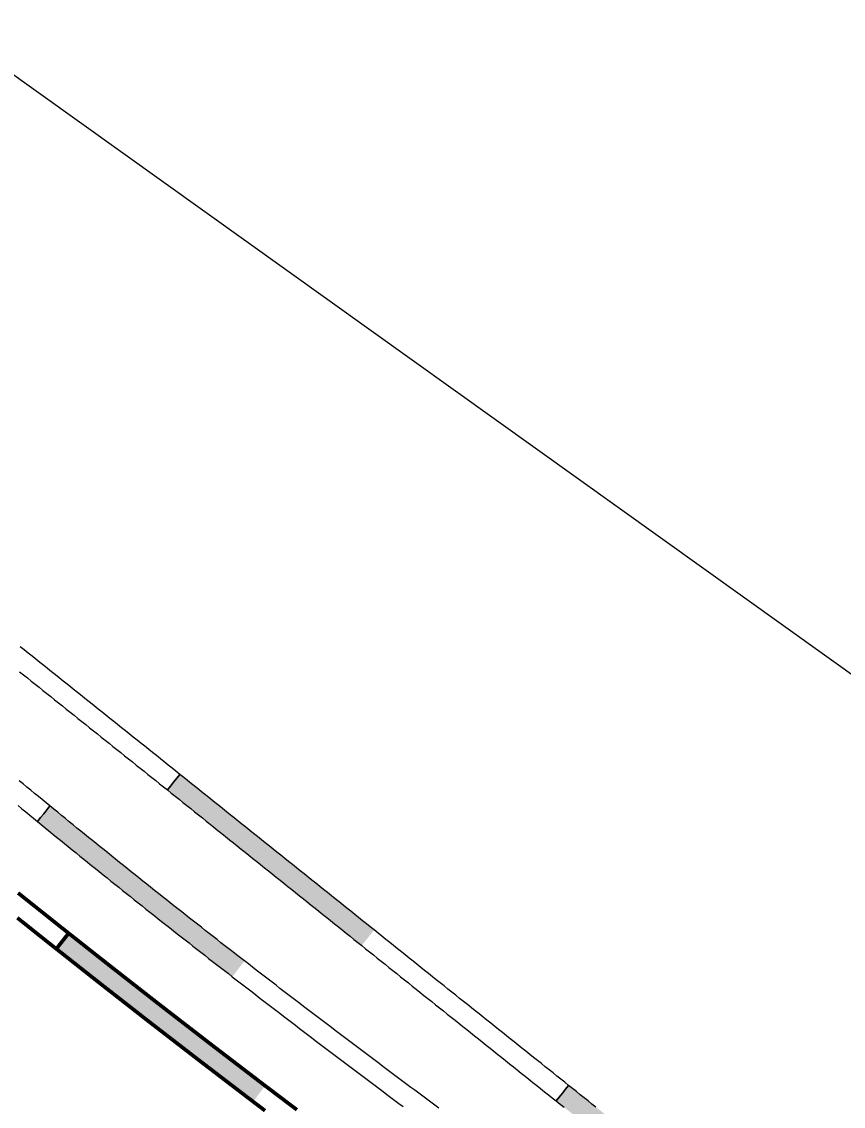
# Model space of a CAD drawing. Header units: inches. Extents: x 36473197 to 36486087, y 3899343 to 3911260.
# Drawn here: x 36482843.2 to 36482909.2, y 3905076.5 to 3905163.6 of the extents above; entities that cross this region are included whole.
import ezdxf

# ---------------------------------------------------------------- set-up
doc = ezdxf.new("R2010")
doc.units = ezdxf.units.IN
doc.header["$MEASUREMENT"] = 0
doc.layers.get('0').update_dxf_attribs({"lineweight": 0})
doc.layers.get('Defpoints').update_dxf_attribs({"lineweight": 0})
for name, color, linetype, lineweight in [('四盘区辅运巷', 7, 'Continuous', 0), ('西平正线', 7, 'Continuous', 0), ('钻孔', 7, 'Continuous', 0)]:
    doc.layers.add(name, color=color, linetype=linetype, lineweight=lineweight)
doc.styles.add('仿宋', font='simfang.ttf')
doc.linetypes.add('铁路', pattern='A,-0.01,[9,西北矿业高家堡煤矿2022年采掘接续图(2022.8.14).shx,S=1.5748e-06,R=0,X=0,Y=0.0004],-0.01,[10,西北矿业高家堡煤矿2022年采掘接续图(2022.8.14).shx,S=1.5748e-06,R=0,X=0,Y=0.0004]', length=0.02)
doc.dimstyles.get("Standard").update_dxf_attribs({"dimtxt": 30, "dimasz": 20, "dimexe": 0.18, "dimexo": 0.0625, "dimgap": 0.09, "dimtad": 1, "dimdec": 0, "dimzin": 0, "dimdsep": 46, "dimtxsty": '仿宋', "dimcen": 0.09, "dimclrd": 150, "dimclre": 150, "dimadec": 0, "dimazin": 0, "dimtfac": 1, "dimtdec": 0, "dimtofl": 0, "dimtmove": 0, "dimatfit": 3, "dimfxl": 1, "dimtolj": 1, "dimtzin": 0, "dimlwd": 0, "dimarcsym": 0})

# ---------------------------------------------------------------- blocks, each defined once
blk = doc.blocks.new('lr_block_12_1')
blk.add_hatch(color=7).paths.add_polyline_path([(162.3, 568.409), (161.985, 568.649), (161.667, 568.892), (161.349, 569.135), (161.031, 569.377), (160.713, 569.62), (160.396, 569.863), (160.078, 570.106), (159.76, 570.349), (159.442, 570.592), (159.124, 570.835), (158.807, 571.078), (158.489, 571.321), (158.171, 571.564), (157.857, 571.805), (157.54, 572.049), (157.223, 572.294), (156.907, 572.538), (156.59, 572.782), (156.273, 573.027), (155.957, 573.271), (155.64, 573.516), (155.324, 573.76), (155.007, 574.004), (154.69, 574.249), (154.374, 574.493), (154.057, 574.738), (153.745, 574.98), (153.429, 575.226), (153.114, 575.472), (152.799, 575.719), (152.484, 575.965), (152.169, 576.211), (151.853, 576.457), (151.538, 576.704), (151.223, 576.95), (150.908, 577.196), (150.593, 577.443), (150.277, 577.689), (149.962, 577.935), (149.651, 578.18), (149.337, 578.428), (149.023, 578.676), (148.709, 578.923), (148.395, 579.171), (148.081, 579.419), (147.767, 579.667), (147.453, 579.915), (147.139, 580.163), (146.825, 580.41), (146.511, 580.658), (146.263, 580.344), (146.016, 580.03), (145.768, 579.716), (145.52, 579.402), (145.834, 579.155), (146.148, 578.907), (146.462, 578.659), (146.776, 578.411), (147.09, 578.163), (147.404, 577.915), (147.718, 577.668), (148.032, 577.42), (148.346, 577.172), (148.66, 576.924), (148.977, 576.674), (149.292, 576.428), (149.607, 576.182), (149.923, 575.936), (150.238, 575.689), (150.553, 575.443), (150.868, 575.197), (151.183, 574.95), (151.499, 574.704), (151.814, 574.458), (152.129, 574.212), (152.444, 573.965), (152.759, 573.719), (153.079, 573.471), (153.396, 573.227), (153.713, 572.982), (154.029, 572.738), (154.346, 572.493), (154.663, 572.249), (154.979, 572.005), (155.296, 571.76), (155.613, 571.516), (155.929, 571.271), (156.246, 571.027), (156.562, 570.783), (156.879, 570.538), (157.199, 570.292), (157.517, 570.05), (157.835, 569.807), (158.153, 569.564), (158.471, 569.321), (158.788, 569.078), (159.106, 568.835), (159.424, 568.592), (159.742, 568.349), (160.06, 568.106), (160.377, 567.863), (160.695, 567.62), (161.013, 567.378), (161.335, 567.133), (161.576, 567.452), (161.817, 567.771), (162.059, 568.09)], flags=17)
at = {"color": 7, "const_width": 0.3}
for points in [[(146.511, 580.658), (146.197, 580.906), (145.883, 581.154), (145.573, 581.401), (145.261, 581.65), (144.948, 581.899), (144.635, 582.149), (144.322, 582.398), (144.009, 582.648), (143.697, 582.897), (143.384, 583.146), (143.071, 583.396), (142.758, 583.645), (142.446, 583.894)], [(142.387, 581.895), (142.699, 581.646), (143.012, 581.396), (143.325, 581.147), (143.638, 580.898), (143.95, 580.648), (144.263, 580.399), (144.576, 580.15), (144.892, 579.898), (145.206, 579.65), (145.52, 579.402), (145.768, 579.716), (146.016, 580.03), (146.263, 580.344), (146.511, 580.658)], [(164.852, 566.478), (164.533, 566.719), (164.214, 566.961), (163.895, 567.202), (163.576, 567.444), (163.257, 567.685), (162.938, 567.926), (162.619, 568.168), (162.3, 568.409), (161.985, 568.649), (161.667, 568.892), (161.349, 569.135), (161.031, 569.377), (160.713, 569.62), (160.396, 569.863), (160.078, 570.106), (159.76, 570.349), (159.442, 570.592), (159.124, 570.835), (158.807, 571.078), (158.489, 571.321), (158.171, 571.564), (157.857, 571.805), (157.54, 572.049), (157.223, 572.294), (156.907, 572.538), (156.59, 572.782), (156.273, 573.027), (155.957, 573.271), (155.64, 573.516), (155.324, 573.76), (155.007, 574.004), (154.69, 574.249), (154.374, 574.493), (154.057, 574.738), (153.745, 574.98), (153.429, 575.226), (153.114, 575.472), (152.799, 575.719), (152.484, 575.965), (152.169, 576.211), (151.853, 576.457), (151.538, 576.704), (151.223, 576.95), (150.908, 577.196), (150.593, 577.443), (150.277, 577.689), (149.962, 577.935), (149.651, 578.18), (149.337, 578.428), (149.023, 578.676), (148.709, 578.923), (148.395, 579.171), (148.081, 579.419), (147.767, 579.667), (147.453, 579.915), (147.139, 580.163), (146.825, 580.41), (146.511, 580.658), (146.263, 580.344), (146.016, 580.03), (145.768, 579.716), (145.52, 579.402), (145.834, 579.155), (146.148, 578.907), (146.462, 578.659), (146.776, 578.411), (147.09, 578.163), (147.404, 577.915), (147.718, 577.668), (148.032, 577.42), (148.346, 577.172), (148.66, 576.924), (148.977, 576.674), (149.292, 576.428), (149.607, 576.182), (149.923, 575.936), (150.238, 575.689), (150.553, 575.443), (150.868, 575.197), (151.183, 574.95), (151.499, 574.704), (151.814, 574.458), (152.129, 574.212), (152.444, 573.965), (152.759, 573.719), (153.079, 573.471), (153.396, 573.227), (153.713, 572.982), (154.029, 572.738), (154.346, 572.493), (154.663, 572.249), (154.979, 572.005), (155.296, 571.76), (155.613, 571.516), (155.929, 571.271), (156.246, 571.027), (156.562, 570.783), (156.879, 570.538), (157.199, 570.292), (157.517, 570.05), (157.835, 569.807), (158.153, 569.564), (158.471, 569.321), (158.788, 569.078), (159.106, 568.835), (159.424, 568.592), (159.742, 568.349), (160.06, 568.106), (160.377, 567.863), (160.695, 567.62), (161.013, 567.378), (161.335, 567.133), (161.653, 566.892), (161.972, 566.65), (162.291, 566.409)]]:
    blk.add_lwpolyline(points, dxfattribs=at)
blk = doc.blocks.new('*D204')
at = {"layer": 'Defpoints', "color": 0, "transparency": 16777216}
for p in [(36476925.515, 3911082.357), (36486060.147, 3904950.043), (36485936.086, 3904772.871)]:
    blk.add_point(p, dxfattribs=at)
at = {"layer": '四盘区辅运巷', "color": 150, "lineweight": -2, "transparency": 16777216}
for p, q in [((36476925.551, 3911082.408), (36477049.68, 3911259.676)), ((36485936.122, 3904772.922), (36486060.251, 3904950.19))]:
    blk.add_line(p, q, dxfattribs=at)
at = {"layer": '四盘区辅运巷', "color": 150, "lineweight": 0, "transparency": 16777216}
blk.add_line((36477065.959, 3911248.057), (36486043.765, 3904961.514), dxfattribs=at)
at = {"layer": '四盘区辅运巷', "color": 150, "transparency": 16777216}
for points in [[(36477067.871, 3911250.787), (36477064.047, 3911245.326), (36477049.577, 3911259.528)], [(36486045.677, 3904964.245), (36486041.853, 3904958.784), (36486060.147, 3904950.043)]]:
    blk.add_solid(points, dxfattribs=at)
at = {"layer": '四盘区辅运巷', "color": 0, "transparency": 16777216, "insert": (36481563.616, 3908117.287), "char_height": 30, "attachment_point": 5, "rotation": 324.99908, "style": '仿宋'}
blk.add_mtext('\\A1;1100', dxfattribs=at)

msp = doc.modelspace()

# ---------------------------------------------------------------- hatches: boundary and pattern name
at = {"layer": '西平正线'}
for points in [[(36482871.485, 3905090.633), (36482871.173, 3905090.883), (36482870.86, 3905091.132), (36482870.548, 3905091.382), (36482870.236, 3905091.632), (36482869.923, 3905091.882), (36482869.611, 3905092.132), (36482869.299, 3905092.382), (36482868.986, 3905092.632), (36482868.674, 3905092.882), (36482868.362, 3905093.132), (36482868.049, 3905093.382), (36482867.737, 3905093.631), (36482867.425, 3905093.881), (36482867.112, 3905094.131), (36482866.8, 3905094.381), (36482866.488, 3905094.631), (36482866.175, 3905094.881), (36482865.863, 3905095.131), (36482865.551, 3905095.381), (36482865.239, 3905095.631), (36482864.926, 3905095.881), (36482864.614, 3905096.131), (36482864.302, 3905096.381), (36482863.99, 3905096.631), (36482863.677, 3905096.881), (36482863.365, 3905097.131), (36482863.053, 3905097.381), (36482862.741, 3905097.631), (36482862.428, 3905097.881), (36482862.116, 3905098.131), (36482861.804, 3905098.381), (36482861.492, 3905098.631), (36482861.179, 3905098.881), (36482860.867, 3905099.131), (36482860.555, 3905099.381), (36482860.243, 3905099.631), (36482859.931, 3905099.881), (36482859.618, 3905100.131), (36482859.306, 3905100.381), (36482858.994, 3905100.631), (36482858.682, 3905100.881), (36482858.369, 3905101.131), (36482858.057, 3905101.381), (36482857.745, 3905101.631), (36482857.433, 3905101.881), (36482857.12, 3905102.131), (36482856.808, 3905102.381), (36482856.496, 3905102.631), (36482856.184, 3905102.881), (36482855.871, 3905103.131), (36482855.621, 3905102.819), (36482855.371, 3905102.507), (36482855.121, 3905102.194), (36482854.871, 3905101.882), (36482855.184, 3905101.632), (36482855.496, 3905101.382), (36482855.808, 3905101.132), (36482856.12, 3905100.882), (36482856.433, 3905100.632), (36482856.745, 3905100.382), (36482857.057, 3905100.132), (36482857.369, 3905099.882), (36482857.682, 3905099.632), (36482857.994, 3905099.382), (36482858.306, 3905099.132), (36482858.618, 3905098.882), (36482858.93, 3905098.632), (36482859.243, 3905098.382), (36482859.555, 3905098.132), (36482859.867, 3905097.882), (36482860.179, 3905097.632), (36482860.492, 3905097.382), (36482860.804, 3905097.132), (36482861.116, 3905096.882), (36482861.428, 3905096.632), (36482861.741, 3905096.382), (36482862.053, 3905096.132), (36482862.365, 3905095.882), (36482862.677, 3905095.632), (36482862.99, 3905095.382), (36482863.302, 3905095.132), (36482863.614, 3905094.882), (36482863.926, 3905094.632), (36482864.238, 3905094.382), (36482864.551, 3905094.131), (36482864.863, 3905093.882), (36482865.176, 3905093.632), (36482865.488, 3905093.382), (36482865.8, 3905093.132), (36482866.113, 3905092.882), (36482866.425, 3905092.632), (36482866.737, 3905092.382), (36482867.05, 3905092.132), (36482867.362, 3905091.882), (36482867.674, 3905091.632), (36482867.987, 3905091.383), (36482868.299, 3905091.133), (36482868.611, 3905090.883), (36482868.924, 3905090.633), (36482869.236, 3905090.383), (36482869.548, 3905090.133), (36482869.861, 3905089.883), (36482870.173, 3905089.633), (36482870.485, 3905089.383), (36482870.735, 3905089.696), (36482870.985, 3905090.008), (36482871.235, 3905090.32)], [(36482861.069, 3905088.149), (36482860.752, 3905088.394), (36482860.436, 3905088.638), (36482860.119, 3905088.883), (36482859.803, 3905089.127), (36482859.486, 3905089.372), (36482859.176, 3905089.614), (36482858.861, 3905089.861), (36482858.546, 3905090.108), (36482858.232, 3905090.355), (36482857.917, 3905090.602), (36482857.602, 3905090.849), (36482857.288, 3905091.096), (36482856.973, 3905091.343), (36482856.659, 3905091.59), (36482856.344, 3905091.837), (36482856.029, 3905092.084), (36482855.715, 3905092.331), (36482855.4, 3905092.578), (36482855.085, 3905092.825), (36482854.771, 3905093.072), (36482854.456, 3905093.319), (36482854.149, 3905093.562), (36482853.837, 3905093.812), (36482853.525, 3905094.063), (36482853.213, 3905094.313), (36482852.901, 3905094.563), (36482852.59, 3905094.814), (36482852.278, 3905095.064), (36482851.966, 3905095.315), (36482851.654, 3905095.565), (36482851.342, 3905095.815), (36482851.03, 3905096.066), (36482850.718, 3905096.316), (36482850.406, 3905096.566), (36482850.094, 3905096.817), (36482849.782, 3905097.067), (36482849.47, 3905097.317), (36482849.158, 3905097.568), (36482848.846, 3905097.818), (36482848.534, 3905098.069), (36482848.222, 3905098.319), (36482847.917, 3905098.566), (36482847.608, 3905098.819), (36482847.298, 3905099.073), (36482846.989, 3905099.326), (36482846.679, 3905099.579), (36482846.37, 3905099.833), (36482846.06, 3905100.086), (36482845.751, 3905100.339), (36482845.441, 3905100.593), (36482845.188, 3905100.283), (36482844.934, 3905099.974), (36482844.681, 3905099.664), (36482844.428, 3905099.355), (36482844.737, 3905099.101), (36482845.047, 3905098.848), (36482845.356, 3905098.594), (36482845.666, 3905098.341), (36482845.975, 3905098.088), (36482846.285, 3905097.834), (36482846.594, 3905097.581), (36482846.904, 3905097.328), (36482847.221, 3905097.071), (36482847.533, 3905096.821), (36482847.845, 3905096.57), (36482848.157, 3905096.32), (36482848.468, 3905096.07), (36482848.78, 3905095.819), (36482849.092, 3905095.569), (36482849.404, 3905095.319), (36482849.716, 3905095.068), (36482850.028, 3905094.818), (36482850.34, 3905094.567), (36482850.652, 3905094.317), (36482850.964, 3905094.067), (36482851.276, 3905093.816), (36482851.588, 3905093.566), (36482851.9, 3905093.316), (36482852.212, 3905093.065), (36482852.524, 3905092.815), (36482852.836, 3905092.565), (36482853.148, 3905092.314), (36482853.468, 3905092.06), (36482853.783, 3905091.813), (36482854.097, 3905091.566), (36482854.412, 3905091.319), (36482854.727, 3905091.072), (36482855.041, 3905090.825), (36482855.356, 3905090.578), (36482855.671, 3905090.331), (36482855.985, 3905090.084), (36482856.3, 3905089.837), (36482856.614, 3905089.59), (36482856.929, 3905089.343), (36482857.244, 3905089.096), (36482857.558, 3905088.849), (36482857.873, 3905088.602), (36482858.188, 3905088.355), (36482858.508, 3905088.106), (36482858.825, 3905087.861), (36482859.141, 3905087.617), (36482859.458, 3905087.372), (36482859.774, 3905087.128), (36482860.091, 3905086.883), (36482860.335, 3905087.2), (36482860.58, 3905087.516), (36482860.824, 3905087.833)], [(36482902.773, 3905065.718), (36482902.459, 3905065.967), (36482902.146, 3905066.215), (36482901.832, 3905066.463), (36482901.519, 3905066.712), (36482901.205, 3905066.96), (36482900.892, 3905067.208), (36482900.578, 3905067.457), (36482900.265, 3905067.705), (36482899.951, 3905067.953), (36482899.638, 3905068.202), (36482899.324, 3905068.45), (36482899.01, 3905068.699), (36482898.698, 3905068.946), (36482898.385, 3905069.195), (36482898.072, 3905069.444), (36482897.759, 3905069.693), (36482897.445, 3905069.942), (36482897.132, 3905070.191), (36482896.819, 3905070.439), (36482896.506, 3905070.688), (36482896.193, 3905070.937), (36482895.879, 3905071.186), (36482895.566, 3905071.435), (36482895.253, 3905071.684), (36482894.94, 3905071.932), (36482894.627, 3905072.181), (36482894.314, 3905072.43), (36482894, 3905072.679), (36482893.687, 3905072.928), (36482893.374, 3905073.177), (36482893.061, 3905073.425), (36482892.748, 3905073.674), (36482892.434, 3905073.923), (36482892.121, 3905074.172), (36482891.808, 3905074.421), (36482891.495, 3905074.67), (36482891.182, 3905074.918), (36482890.869, 3905075.167), (36482890.555, 3905075.416), (36482890.242, 3905075.665), (36482889.929, 3905075.914), (36482889.616, 3905076.163), (36482889.303, 3905076.411), (36482888.989, 3905076.66), (36482888.676, 3905076.909), (36482888.363, 3905077.158), (36482888.05, 3905077.407), (36482887.737, 3905077.656), (36482887.425, 3905077.904), (36482887.113, 3905078.153), (36482886.863, 3905077.841), (36482886.614, 3905077.528), (36482886.364, 3905077.215), (36482886.115, 3905076.903), (36482886.427, 3905076.653), (36482886.741, 3905076.403), (36482887.055, 3905076.154), (36482887.368, 3905075.905), (36482887.681, 3905075.656), (36482887.994, 3905075.408), (36482888.307, 3905075.159), (36482888.62, 3905074.91), (36482888.934, 3905074.661), (36482889.247, 3905074.412), (36482889.56, 3905074.163), (36482889.873, 3905073.915), (36482890.186, 3905073.666), (36482890.5, 3905073.417), (36482890.813, 3905073.168), (36482891.126, 3905072.919), (36482891.439, 3905072.67), (36482891.752, 3905072.422), (36482892.065, 3905072.173), (36482892.379, 3905071.924), (36482892.692, 3905071.675), (36482893.005, 3905071.426), (36482893.318, 3905071.177), (36482893.631, 3905070.929), (36482893.945, 3905070.68), (36482894.258, 3905070.431), (36482894.571, 3905070.182), (36482894.884, 3905069.933), (36482895.197, 3905069.684), (36482895.51, 3905069.436), (36482895.824, 3905069.187), (36482896.137, 3905068.938), (36482896.45, 3905068.689), (36482896.763, 3905068.44), (36482897.076, 3905068.191), (36482897.39, 3905067.943), (36482897.703, 3905067.694), (36482898.017, 3905067.444), (36482898.331, 3905067.196), (36482898.644, 3905066.948), (36482898.958, 3905066.699), (36482899.271, 3905066.451), (36482899.585, 3905066.203), (36482899.898, 3905065.954), (36482900.212, 3905065.706), (36482900.525, 3905065.457), (36482900.839, 3905065.209), (36482901.152, 3905064.961), (36482901.466, 3905064.712), (36482901.78, 3905064.464), (36482902.028, 3905064.777), (36482902.276, 3905065.091), (36482902.525, 3905065.405)]]:
    msp.add_hatch(color=7, dxfattribs=at).paths.add_polyline_path(points, flags=17)

# ---------------------------------------------------------------- linework, layer by layer
at = {"layer": '西平正线', "color": 7, "linetype": 'Continuous', "lineweight": 0, "flags": 128}
for points in [[(36482855.871, 3905103.131), (36482855.559, 3905103.381), (36482855.247, 3905103.631), (36482854.935, 3905103.881), (36482854.623, 3905104.131), (36482854.31, 3905104.381), (36482853.997, 3905104.632), (36482853.685, 3905104.881), (36482853.372, 3905105.131), (36482853.06, 3905105.381), (36482852.747, 3905105.63), (36482852.435, 3905105.88), (36482852.122, 3905106.13), (36482851.81, 3905106.379), (36482851.497, 3905106.629), (36482851.185, 3905106.879), (36482850.872, 3905107.128), (36482850.559, 3905107.378), (36482850.247, 3905107.628), (36482849.934, 3905107.877), (36482849.622, 3905108.127), (36482849.309, 3905108.377), (36482848.997, 3905108.626), (36482848.684, 3905108.876), (36482848.372, 3905109.125), (36482848.059, 3905109.375), (36482847.747, 3905109.625), (36482847.434, 3905109.874), (36482847.122, 3905110.124), (36482846.809, 3905110.374), (36482846.497, 3905110.623), (36482846.184, 3905110.873), (36482845.872, 3905111.123), (36482845.559, 3905111.373), (36482845.246, 3905111.622), (36482844.934, 3905111.872), (36482844.621, 3905112.121), (36482844.308, 3905112.371), (36482843.996, 3905112.62), (36482843.683, 3905112.87), (36482843.371, 3905113.119), (36482843.058, 3905113.369)], [(36482842.998, 3905111.37), (36482843.31, 3905111.12), (36482843.623, 3905110.871), (36482843.936, 3905110.621), (36482844.248, 3905110.372), (36482844.561, 3905110.122), (36482844.873, 3905109.873), (36482845.186, 3905109.623), (36482845.498, 3905109.373), (36482845.811, 3905109.124), (36482846.123, 3905108.874), (36482846.436, 3905108.624), (36482846.748, 3905108.375), (36482847.061, 3905108.125), (36482847.373, 3905107.875), (36482847.686, 3905107.626), (36482847.998, 3905107.376), (36482848.311, 3905107.126), (36482848.623, 3905106.877), (36482848.936, 3905106.627), (36482849.248, 3905106.377), (36482849.561, 3905106.128), (36482849.873, 3905105.878), (36482850.186, 3905105.628), (36482850.498, 3905105.379), (36482850.811, 3905105.129), (36482851.123, 3905104.879), (36482851.436, 3905104.63), (36482851.748, 3905104.38), (36482852.061, 3905104.13), (36482852.374, 3905103.881), (36482852.686, 3905103.631), (36482852.999, 3905103.382), (36482853.31, 3905103.132), (36482853.622, 3905102.882), (36482853.935, 3905102.632), (36482854.247, 3905102.382), (36482854.559, 3905102.132), (36482854.871, 3905101.882), (36482855.121, 3905102.194), (36482855.371, 3905102.507), (36482855.621, 3905102.819), (36482855.871, 3905103.131)], [(36482845.441, 3905100.593), (36482845.131, 3905100.846), (36482844.822, 3905101.099), (36482844.512, 3905101.353), (36482844.203, 3905101.606), (36482843.893, 3905101.859), (36482843.584, 3905102.113), (36482843.274, 3905102.366), (36482842.965, 3905102.619)], [(36482887.113, 3905078.153), (36482886.8, 3905078.403), (36482886.487, 3905078.652), (36482886.174, 3905078.902), (36482885.862, 3905079.151), (36482885.549, 3905079.401), (36482885.236, 3905079.65), (36482884.924, 3905079.9), (36482884.611, 3905080.149), (36482884.298, 3905080.399), (36482883.986, 3905080.648), (36482883.673, 3905080.897), (36482883.36, 3905081.147), (36482883.048, 3905081.396), (36482882.735, 3905081.646), (36482882.422, 3905081.895), (36482882.11, 3905082.145), (36482881.797, 3905082.394), (36482881.484, 3905082.644), (36482881.171, 3905082.893), (36482880.859, 3905083.143), (36482880.546, 3905083.392), (36482880.233, 3905083.641), (36482879.921, 3905083.891), (36482879.608, 3905084.14), (36482879.295, 3905084.39), (36482878.983, 3905084.639), (36482878.67, 3905084.889), (36482878.357, 3905085.138), (36482878.045, 3905085.388), (36482877.732, 3905085.637), (36482877.419, 3905085.887), (36482877.107, 3905086.136), (36482876.794, 3905086.385), (36482876.482, 3905086.634), (36482876.17, 3905086.884), (36482875.857, 3905087.134), (36482875.545, 3905087.384), (36482875.233, 3905087.634), (36482874.92, 3905087.884), (36482874.608, 3905088.134), (36482874.296, 3905088.383), (36482873.983, 3905088.633), (36482873.671, 3905088.883), (36482873.359, 3905089.133), (36482873.046, 3905089.383), (36482872.734, 3905089.633), (36482872.422, 3905089.883), (36482872.109, 3905090.133), (36482871.797, 3905090.383), (36482871.485, 3905090.633), (36482871.173, 3905090.883), (36482870.86, 3905091.132), (36482870.548, 3905091.382), (36482870.236, 3905091.632), (36482869.923, 3905091.882), (36482869.611, 3905092.132), (36482869.299, 3905092.382), (36482868.986, 3905092.632), (36482868.674, 3905092.882), (36482868.362, 3905093.132), (36482868.049, 3905093.382), (36482867.737, 3905093.631), (36482867.425, 3905093.881), (36482867.112, 3905094.131), (36482866.8, 3905094.381), (36482866.488, 3905094.631), (36482866.175, 3905094.881), (36482865.863, 3905095.131), (36482865.551, 3905095.381), (36482865.239, 3905095.631), (36482864.926, 3905095.881), (36482864.614, 3905096.131), (36482864.302, 3905096.381), (36482863.99, 3905096.631), (36482863.677, 3905096.881), (36482863.365, 3905097.131), (36482863.053, 3905097.381), (36482862.741, 3905097.631), (36482862.428, 3905097.881), (36482862.116, 3905098.131), (36482861.804, 3905098.381), (36482861.492, 3905098.631), (36482861.179, 3905098.881), (36482860.867, 3905099.131), (36482860.555, 3905099.381), (36482860.243, 3905099.631), (36482859.931, 3905099.881), (36482859.618, 3905100.131), (36482859.306, 3905100.381), (36482858.994, 3905100.631), (36482858.682, 3905100.881), (36482858.369, 3905101.131), (36482858.057, 3905101.381), (36482857.745, 3905101.631), (36482857.433, 3905101.881), (36482857.12, 3905102.131), (36482856.808, 3905102.381), (36482856.496, 3905102.631), (36482856.184, 3905102.881), (36482855.871, 3905103.131), (36482855.621, 3905102.819), (36482855.371, 3905102.507), (36482855.121, 3905102.194), (36482854.871, 3905101.882), (36482855.184, 3905101.632), (36482855.496, 3905101.382), (36482855.808, 3905101.132), (36482856.12, 3905100.882), (36482856.433, 3905100.632), (36482856.745, 3905100.382), (36482857.057, 3905100.132), (36482857.369, 3905099.882), (36482857.682, 3905099.632), (36482857.994, 3905099.382), (36482858.306, 3905099.132), (36482858.618, 3905098.882), (36482858.93, 3905098.632), (36482859.243, 3905098.382), (36482859.555, 3905098.132), (36482859.867, 3905097.882), (36482860.179, 3905097.632), (36482860.492, 3905097.382), (36482860.804, 3905097.132), (36482861.116, 3905096.882), (36482861.428, 3905096.632), (36482861.741, 3905096.382), (36482862.053, 3905096.132), (36482862.365, 3905095.882), (36482862.677, 3905095.632), (36482862.99, 3905095.382), (36482863.302, 3905095.132), (36482863.614, 3905094.882), (36482863.926, 3905094.632), (36482864.238, 3905094.382), (36482864.551, 3905094.131), (36482864.863, 3905093.882), (36482865.176, 3905093.632), (36482865.488, 3905093.382), (36482865.8, 3905093.132), (36482866.113, 3905092.882), (36482866.425, 3905092.632), (36482866.737, 3905092.382), (36482867.05, 3905092.132), (36482867.362, 3905091.882), (36482867.674, 3905091.632), (36482867.987, 3905091.383), (36482868.299, 3905091.133), (36482868.611, 3905090.883), (36482868.924, 3905090.633), (36482869.236, 3905090.383), (36482869.548, 3905090.133), (36482869.861, 3905089.883), (36482870.173, 3905089.633), (36482870.485, 3905089.383), (36482870.798, 3905089.133), (36482871.11, 3905088.884), (36482871.422, 3905088.634), (36482871.735, 3905088.384), (36482872.047, 3905088.134), (36482872.359, 3905087.884), (36482872.672, 3905087.634), (36482872.984, 3905087.384), (36482873.296, 3905087.134), (36482873.609, 3905086.884), (36482873.921, 3905086.634), (36482874.233, 3905086.384), (36482874.545, 3905086.135), (36482874.858, 3905085.885), (36482875.17, 3905085.635), (36482875.482, 3905085.385), (36482875.796, 3905085.135), (36482876.109, 3905084.885), (36482876.421, 3905084.636), (36482876.734, 3905084.386), (36482877.047, 3905084.137), (36482877.359, 3905083.887), (36482877.672, 3905083.638), (36482877.985, 3905083.389), (36482878.298, 3905083.139), (36482878.61, 3905082.89), (36482878.923, 3905082.64), (36482879.236, 3905082.391), (36482879.548, 3905082.141), (36482879.861, 3905081.892), (36482880.174, 3905081.642), (36482880.486, 3905081.393), (36482880.799, 3905081.143), (36482881.112, 3905080.894), (36482881.424, 3905080.645), (36482881.737, 3905080.395), (36482882.05, 3905080.146), (36482882.362, 3905079.896), (36482882.675, 3905079.647), (36482882.988, 3905079.397), (36482883.301, 3905079.148), (36482883.613, 3905078.898), (36482883.926, 3905078.649), (36482884.239, 3905078.399), (36482884.551, 3905078.15), (36482884.864, 3905077.901), (36482885.177, 3905077.651), (36482885.489, 3905077.402), (36482885.802, 3905077.152), (36482886.115, 3905076.903), (36482886.364, 3905077.215), (36482886.614, 3905077.528), (36482886.863, 3905077.841), (36482887.113, 3905078.153)], [(36482842.88, 3905100.621), (36482843.189, 3905100.368), (36482843.499, 3905100.115), (36482843.809, 3905099.861), (36482844.118, 3905099.608), (36482844.428, 3905099.355), (36482844.681, 3905099.664), (36482844.934, 3905099.974), (36482845.188, 3905100.283), (36482845.441, 3905100.593)], [(36482876.686, 3905076.338), (36482876.364, 3905076.575), (36482876.042, 3905076.812), (36482875.72, 3905077.049), (36482875.397, 3905077.286), (36482875.075, 3905077.523), (36482874.753, 3905077.76), (36482874.437, 3905077.995), (36482874.117, 3905078.235), (36482873.797, 3905078.474), (36482873.477, 3905078.714), (36482873.157, 3905078.954), (36482872.836, 3905079.194), (36482872.516, 3905079.434), (36482872.196, 3905079.673), (36482871.876, 3905079.913), (36482871.556, 3905080.153), (36482871.236, 3905080.393), (36482870.915, 3905080.632), (36482870.595, 3905080.872), (36482870.275, 3905081.112), (36482869.955, 3905081.352), (36482869.635, 3905081.591), (36482869.321, 3905081.829), (36482869.002, 3905082.071), (36482868.684, 3905082.313), (36482868.366, 3905082.556), (36482868.048, 3905082.798), (36482867.729, 3905083.04), (36482867.411, 3905083.283), (36482867.093, 3905083.525), (36482866.775, 3905083.767), (36482866.456, 3905084.009), (36482866.138, 3905084.252), (36482865.82, 3905084.494), (36482865.502, 3905084.736), (36482865.183, 3905084.979), (36482864.865, 3905085.221), (36482864.547, 3905085.463), (36482864.234, 3905085.703), (36482863.917, 3905085.948), (36482863.601, 3905086.192), (36482863.284, 3905086.437), (36482862.968, 3905086.682), (36482862.651, 3905086.926), (36482862.335, 3905087.171), (36482862.018, 3905087.415), (36482861.702, 3905087.66), (36482861.385, 3905087.905), (36482861.069, 3905088.149), (36482860.752, 3905088.394), (36482860.436, 3905088.638), (36482860.119, 3905088.883), (36482859.803, 3905089.127), (36482859.486, 3905089.372), (36482859.176, 3905089.614), (36482858.861, 3905089.861), (36482858.546, 3905090.108), (36482858.232, 3905090.355), (36482857.917, 3905090.602), (36482857.602, 3905090.849), (36482857.288, 3905091.096), (36482856.973, 3905091.343), (36482856.659, 3905091.59), (36482856.344, 3905091.837), (36482856.029, 3905092.084), (36482855.715, 3905092.331), (36482855.4, 3905092.578), (36482855.085, 3905092.825), (36482854.771, 3905093.072), (36482854.456, 3905093.319), (36482854.149, 3905093.562), (36482853.837, 3905093.812), (36482853.525, 3905094.063), (36482853.213, 3905094.313), (36482852.901, 3905094.563), (36482852.59, 3905094.814), (36482852.278, 3905095.064), (36482851.966, 3905095.315), (36482851.654, 3905095.565), (36482851.342, 3905095.815), (36482851.03, 3905096.066), (36482850.718, 3905096.316), (36482850.406, 3905096.566), (36482850.094, 3905096.817), (36482849.782, 3905097.067), (36482849.47, 3905097.317), (36482849.158, 3905097.568), (36482848.846, 3905097.818), (36482848.534, 3905098.069), (36482848.222, 3905098.319), (36482847.917, 3905098.566), (36482847.608, 3905098.819), (36482847.298, 3905099.073), (36482846.989, 3905099.326), (36482846.679, 3905099.579), (36482846.37, 3905099.833), (36482846.06, 3905100.086), (36482845.751, 3905100.339), (36482845.441, 3905100.593), (36482845.188, 3905100.283), (36482844.934, 3905099.974), (36482844.681, 3905099.664), (36482844.428, 3905099.355), (36482844.737, 3905099.101), (36482845.047, 3905098.848), (36482845.356, 3905098.594), (36482845.666, 3905098.341), (36482845.975, 3905098.088), (36482846.285, 3905097.834), (36482846.594, 3905097.581), (36482846.904, 3905097.328), (36482847.221, 3905097.071), (36482847.533, 3905096.821), (36482847.845, 3905096.57), (36482848.157, 3905096.32), (36482848.468, 3905096.07), (36482848.78, 3905095.819), (36482849.092, 3905095.569), (36482849.404, 3905095.319), (36482849.716, 3905095.068), (36482850.028, 3905094.818), (36482850.34, 3905094.567), (36482850.652, 3905094.317), (36482850.964, 3905094.067), (36482851.276, 3905093.816), (36482851.588, 3905093.566), (36482851.9, 3905093.316), (36482852.212, 3905093.065), (36482852.524, 3905092.815), (36482852.836, 3905092.565), (36482853.148, 3905092.314), (36482853.468, 3905092.06), (36482853.783, 3905091.813), (36482854.097, 3905091.566), (36482854.412, 3905091.319), (36482854.727, 3905091.072), (36482855.041, 3905090.825), (36482855.356, 3905090.578), (36482855.671, 3905090.331), (36482855.985, 3905090.084), (36482856.3, 3905089.837), (36482856.614, 3905089.59), (36482856.929, 3905089.343), (36482857.244, 3905089.096), (36482857.558, 3905088.849), (36482857.873, 3905088.602), (36482858.188, 3905088.355), (36482858.508, 3905088.106), (36482858.825, 3905087.861), (36482859.141, 3905087.617), (36482859.458, 3905087.372), (36482859.774, 3905087.128), (36482860.091, 3905086.883), (36482860.407, 3905086.638), (36482860.724, 3905086.394), (36482861.04, 3905086.149), (36482861.357, 3905085.905), (36482861.673, 3905085.66), (36482861.99, 3905085.416), (36482862.306, 3905085.171), (36482862.623, 3905084.926), (36482862.939, 3905084.682), (36482863.256, 3905084.437), (36482863.578, 3905084.19), (36482863.896, 3905083.948), (36482864.214, 3905083.706), (36482864.532, 3905083.463), (36482864.851, 3905083.221), (36482865.169, 3905082.979), (36482865.487, 3905082.736), (36482865.805, 3905082.494), (36482866.124, 3905082.252), (36482866.442, 3905082.009), (36482866.76, 3905081.767), (36482867.078, 3905081.525), (36482867.397, 3905081.283), (36482867.715, 3905081.04), (36482868.033, 3905080.798), (36482868.351, 3905080.556), (36482868.676, 3905080.311), (36482868.996, 3905080.071), (36482869.316, 3905079.831), (36482869.636, 3905079.591), (36482869.956, 3905079.352), (36482870.277, 3905079.112), (36482870.597, 3905078.872), (36482870.917, 3905078.632), (36482871.237, 3905078.393), (36482871.557, 3905078.153), (36482871.877, 3905077.913), (36482872.198, 3905077.673), (36482872.518, 3905077.434), (36482872.838, 3905077.194), (36482873.158, 3905076.954), (36482873.478, 3905076.714), (36482873.805, 3905076.471)], [(36482889.303, 3905076.411), (36482888.989, 3905076.66), (36482888.676, 3905076.909), (36482888.363, 3905077.158), (36482888.05, 3905077.407), (36482887.737, 3905077.656), (36482887.425, 3905077.904), (36482887.113, 3905078.153), (36482886.863, 3905077.841), (36482886.614, 3905077.528), (36482886.364, 3905077.215), (36482886.115, 3905076.903), (36482886.427, 3905076.653), (36482886.741, 3905076.403)]]:
    msp.add_lwpolyline(points, dxfattribs=at)
at = {"layer": '钻孔', "linetype": '铁路', "lineweight": 5, "ltscale": 5000, "flags": 128}
msp.add_lwpolyline([(36481842.607, 3905989.707), (36481864.098, 3905952.301), (36481945.18, 3905837.471), (36482000, 3905773.823), (36482065.958, 3905714.443), (36484236.572, 3904162.725), (36484432.158, 3904050.128), (36484500, 3904018.356), (36484788.707, 3903926.797)], dxfattribs=at)

# ---------------------------------------------------------------- block references
at = {"layer": '西平正线'}
msp.add_blockref('lr_block_12_1', (36482700.429, 3904509.716, -0.202), dxfattribs=at)

# ---------------------------------------------------------------- dimensions: what is measured, and where the dimension line sits
at = {"layer": '四盘区辅运巷'}
dim = msp.add_aligned_dim(p1=(36476925.515, 3911082.357), p2=(36485936.086, 3904772.871), distance=216.289, text='1100', dimstyle='Standard', dxfattribs=at)
dim.commit()
dim.dimension.update_dxf_attribs({"geometry": '*D204', "text_midpoint": (36481563.616, 3908117.287)})

doc.saveas('drawing.dxf')
